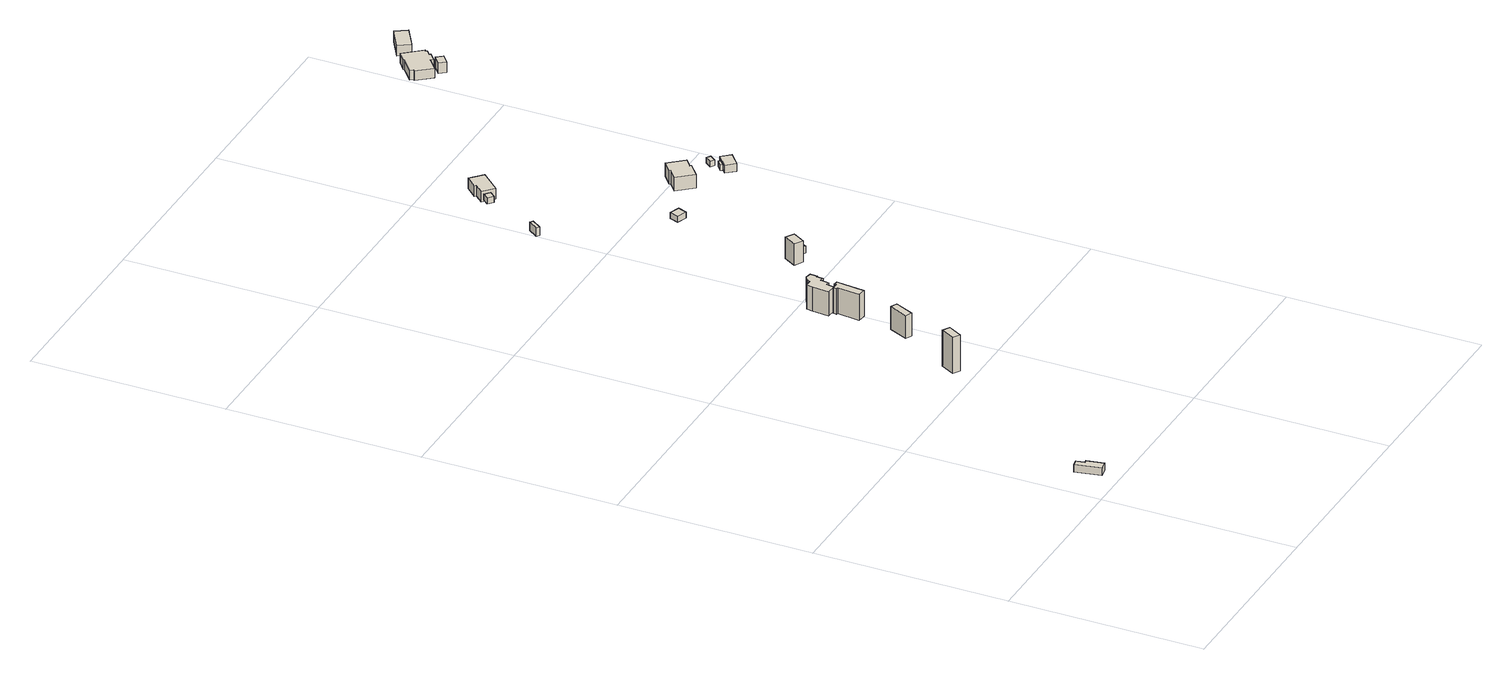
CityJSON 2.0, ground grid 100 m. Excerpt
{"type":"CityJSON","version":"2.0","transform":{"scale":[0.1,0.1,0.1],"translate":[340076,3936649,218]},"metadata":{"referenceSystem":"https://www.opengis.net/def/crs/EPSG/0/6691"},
"CityObjects":{
"building1":{"type":"Building","attributes":{"usage":"411","measuredHeight":8.7,"storeysAboveGround":2,"BuildingIDAttribute.prefecture":"14","BuildingIDAttribute.city":"14151","BuildingDetailAttribute.totalFloorArea":97.34,"BuildingDetailAttribute.buildingFootprintArea":48.67,"BuildingDetailAttribute.buildingStructureType":"601","BuildingDetailAttribute.buildingStructureOrgType":"1","BuildingDetailAttribute.orgUsage":"10","BuildingDetailAttribute.surveyYear":2015,"BuildingLandSlideRiskAttribute.description":"1","BuildingLandSlideRiskAttribute.areaType":"1"},"geometry":[{"type":"Solid","lod":"1","boundaries":[[[[0,1,2,3,4,5]],[[4,6,7,5]],[[3,8,6,4]],[[2,9,8,3]],[[1,10,9,2]],[[0,11,10,1]],[[5,7,11,0]],[[6,8,9,10,11,7]]]]}]},
"building2":{"type":"Building","attributes":{"usage":"413","measuredHeight":20.7,"storeysAboveGround":2,"BuildingIDAttribute.prefecture":"14","BuildingIDAttribute.city":"14151","BuildingDetailAttribute.totalFloorArea":48.98,"BuildingDetailAttribute.buildingFootprintArea":24.49,"BuildingDetailAttribute.buildingStructureType":"601","BuildingDetailAttribute.buildingStructureOrgType":"1","BuildingDetailAttribute.orgUsage":"30","BuildingDetailAttribute.surveyYear":2015,"BuildingLandSlideRiskAttribute.description":"1","BuildingLandSlideRiskAttribute.areaType":"1"},"geometry":[{"type":"Solid","lod":"1","boundaries":[[[[12,13,14,15]],[[14,16,17,15]],[[13,18,16,14]],[[12,19,18,13]],[[15,17,19,12]],[[16,18,19,17]]]]}]},
"building3":{"type":"Building","attributes":{"usage":"411","measuredHeight":15.4,"storeysAboveGround":2,"BuildingIDAttribute.prefecture":"14","BuildingIDAttribute.city":"14151","BuildingDetailAttribute.totalFloorArea":67.29,"BuildingDetailAttribute.buildingFootprintArea":33.64,"BuildingDetailAttribute.buildingStructureType":"601","BuildingDetailAttribute.buildingStructureOrgType":"1","BuildingDetailAttribute.orgUsage":"10","BuildingDetailAttribute.surveyYear":2015},"geometry":[{"type":"Solid","lod":"1","boundaries":[[[[20,21,22,23]],[[22,24,25,23]],[[21,26,24,22]],[[20,27,26,21]],[[23,25,27,20]],[[24,26,27,25]]]]}]},
"building4":{"type":"Building","attributes":{"usage":"431","measuredHeight":14.8,"storeysAboveGround":2,"BuildingIDAttribute.prefecture":"14","BuildingIDAttribute.city":"14151","BuildingDetailAttribute.totalFloorArea":105.81,"BuildingDetailAttribute.buildingFootprintArea":52.9,"BuildingDetailAttribute.buildingStructureType":"610","BuildingDetailAttribute.buildingStructureOrgType":"2","BuildingDetailAttribute.orgUsage":"143","BuildingDetailAttribute.surveyYear":2015},"geometry":[{"type":"Solid","lod":"1","boundaries":[[[[28,29,30,31,32,33,34,35]],[[34,36,37,35]],[[33,38,36,34]],[[32,39,38,33]],[[31,40,39,32]],[[30,41,40,31]],[[29,42,41,30]],[[28,43,42,29]],[[35,37,43,28]],[[36,38,39,40,41,42,43,37]]]]}]},
"building5":{"type":"Building","attributes":{"measuredHeight":7.1,"BuildingIDAttribute.prefecture":"14","BuildingIDAttribute.city":"14151","BuildingDetailAttribute.surveyYear":2015},"geometry":[{"type":"Solid","lod":"1","boundaries":[[[[44,45,46,47]],[[46,48,49,47]],[[45,50,48,46]],[[44,51,50,45]],[[47,49,51,44]],[[48,50,51,49]]]]}]},
"building6":{"type":"Building","attributes":{"usage":"413","measuredHeight":14.1,"storeysAboveGround":2,"BuildingIDAttribute.prefecture":"14","BuildingIDAttribute.city":"14151","BuildingDetailAttribute.totalFloorArea":170.32,"BuildingDetailAttribute.buildingFootprintArea":85.16,"BuildingDetailAttribute.buildingStructureType":"601","BuildingDetailAttribute.buildingStructureOrgType":"1","BuildingDetailAttribute.orgUsage":"30","BuildingDetailAttribute.surveyYear":2015,"BuildingLandSlideRiskAttribute.description":"1","BuildingLandSlideRiskAttribute.areaType":"1"},"geometry":[{"type":"Solid","lod":"1","boundaries":[[[[52,53,54,55,56,57,58,59,60,61,62,63,64,65]],[[64,66,67,65]],[[63,68,66,64]],[[62,69,68,63]],[[61,70,69,62]],[[60,71,70,61]],[[59,72,71,60]],[[58,73,72,59]],[[57,74,73,58]],[[56,75,74,57]],[[55,76,75,56]],[[54,77,76,55]],[[53,78,77,54]],[[52,79,78,53]],[[65,67,79,52]],[[66,68,69,70,71,72,73,74,75,76,77,78,79,67]]]]}]},
"building7":{"type":"Building","attributes":{"usage":"403","measuredHeight":4.2,"storeysAboveGround":1,"BuildingIDAttribute.prefecture":"14","BuildingIDAttribute.city":"14151","BuildingDetailAttribute.totalFloorArea":11.03,"BuildingDetailAttribute.buildingFootprintArea":11.03,"BuildingDetailAttribute.buildingStructureType":"601","BuildingDetailAttribute.buildingStructureOrgType":"1","BuildingDetailAttribute.orgUsage":"80","BuildingDetailAttribute.surveyYear":2015,"BuildingLandSlideRiskAttribute.description":"1","BuildingLandSlideRiskAttribute.areaType":"1"},"geometry":[{"type":"Solid","lod":"1","boundaries":[[[[80,81,82,83]],[[82,84,85,83]],[[81,86,84,82]],[[80,87,86,81]],[[83,85,87,80]],[[84,86,87,85]]]]}]},
"building8":{"type":"Building","attributes":{"usage":"403","measuredHeight":6.1,"storeysAboveGround":1,"BuildingIDAttribute.prefecture":"14","BuildingIDAttribute.city":"14151","BuildingDetailAttribute.totalFloorArea":85.51,"BuildingDetailAttribute.buildingFootprintArea":85.51,"BuildingDetailAttribute.buildingStructureType":"601","BuildingDetailAttribute.buildingStructureOrgType":"1","BuildingDetailAttribute.orgUsage":"80","BuildingDetailAttribute.surveyYear":2015,"BuildingLandSlideRiskAttribute.description":"1","BuildingLandSlideRiskAttribute.areaType":"1"},"geometry":[{"type":"Solid","lod":"1","boundaries":[[[[88,89,90,91,92,93]],[[92,94,95,93]],[[91,96,94,92]],[[90,97,96,91]],[[89,98,97,90]],[[88,99,98,89]],[[93,95,99,88]],[[94,96,97,98,99,95]]]]}]},
"building9":{"type":"Building","attributes":{"measuredHeight":3.6,"BuildingIDAttribute.prefecture":"14","BuildingIDAttribute.city":"14151","BuildingDetailAttribute.surveyYear":2015,"BuildingLandSlideRiskAttribute.description":"1","BuildingLandSlideRiskAttribute.areaType":"1"},"geometry":[{"type":"Solid","lod":"1","boundaries":[[[[100,101,102,103]],[[102,104,105,103]],[[101,106,104,102]],[[100,107,106,101]],[[103,105,107,100]],[[104,106,107,105]]]]}]},
"building10":{"type":"Building","attributes":{"usage":"411","measuredHeight":12.1,"storeysAboveGround":3,"BuildingIDAttribute.prefecture":"14","BuildingIDAttribute.city":"14151","BuildingDetailAttribute.totalFloorArea":112.82,"BuildingDetailAttribute.buildingFootprintArea":37.61,"BuildingDetailAttribute.buildingStructureType":"601","BuildingDetailAttribute.buildingStructureOrgType":"1","BuildingDetailAttribute.orgUsage":"10","BuildingDetailAttribute.surveyYear":2015,"BuildingLandSlideRiskAttribute.description":"1","BuildingLandSlideRiskAttribute.areaType":"1"},"geometry":[{"type":"Solid","lod":"1","boundaries":[[[[108,109,110,111]],[[110,112,113,111]],[[109,114,112,110]],[[108,115,114,109]],[[111,113,115,108]],[[112,114,115,113]]]]}]},
"building11":{"type":"Building","attributes":{"measuredHeight":6.2,"BuildingIDAttribute.prefecture":"14","BuildingIDAttribute.city":"14151","BuildingDetailAttribute.surveyYear":2015,"BuildingLandSlideRiskAttribute.description":"1","BuildingLandSlideRiskAttribute.areaType":"1"},"geometry":[{"type":"Solid","lod":"1","boundaries":[[[[116,117,118,119]],[[118,120,121,119]],[[117,122,120,118]],[[116,123,122,117]],[[119,121,123,116]],[[120,122,123,121]]]]}]},
"building12":{"type":"Building","attributes":{"usage":"415","measuredHeight":8.3,"storeysAboveGround":2,"BuildingIDAttribute.prefecture":"14","BuildingIDAttribute.city":"14151","BuildingDetailAttribute.totalFloorArea":199.2,"BuildingDetailAttribute.buildingFootprintArea":99.6,"BuildingDetailAttribute.buildingStructureType":"601","BuildingDetailAttribute.buildingStructureOrgType":"1","BuildingDetailAttribute.orgUsage":"50","BuildingDetailAttribute.surveyYear":2015,"BuildingLandSlideRiskAttribute.description":"1","BuildingLandSlideRiskAttribute.areaType":"1"},"geometry":[{"type":"Solid","lod":"1","boundaries":[[[[124,125,126,127,128,129,130,131]],[[130,132,133,131]],[[129,134,132,130]],[[128,135,134,129]],[[127,136,135,128]],[[126,137,136,127]],[[125,138,137,126]],[[124,139,138,125]],[[131,133,139,124]],[[132,134,135,136,137,138,139,133]]]]}]},
"building13":{"type":"Building","attributes":{"BuildingIDAttribute.prefecture":"14","BuildingIDAttribute.city":"14151","BuildingDetailAttribute.surveyYear":2015},"geometry":[{"type":"Solid","lod":"1","boundaries":[[[[140,141,142,143]],[[142,144,145,143]],[[141,146,144,142]],[[140,147,146,141]],[[143,145,147,140]],[[144,146,147,145]]]]}]},
"building14":{"type":"Building","attributes":{"usage":"411","measuredHeight":5.4,"storeysAboveGround":2,"BuildingIDAttribute.prefecture":"14","BuildingIDAttribute.city":"14151","BuildingDetailAttribute.totalFloorArea":83.1,"BuildingDetailAttribute.buildingFootprintArea":41.55,"BuildingDetailAttribute.buildingStructureType":"601","BuildingDetailAttribute.buildingStructureOrgType":"1","BuildingDetailAttribute.orgUsage":"10","BuildingDetailAttribute.surveyYear":2015},"geometry":[{"type":"Solid","lod":"1","boundaries":[[[[148,149,150,151]],[[150,152,153,151]],[[149,154,152,150]],[[148,155,154,149]],[[151,153,155,148]],[[152,154,155,153]]]]}]},
"building15":{"type":"Building","attributes":{"BuildingIDAttribute.prefecture":"14","BuildingIDAttribute.city":"14151","BuildingDetailAttribute.surveyYear":2015},"geometry":[{"type":"Solid","lod":"1","boundaries":[[[[156,157,158,159]],[[158,160,161,159]],[[157,162,160,158]],[[156,163,162,157]],[[159,161,163,156]],[[160,162,163,161]]]]}]},
"building16":{"type":"Building","attributes":{"usage":"411","measuredHeight":6.6,"storeysAboveGround":1,"BuildingIDAttribute.prefecture":"14","BuildingIDAttribute.city":"14151","BuildingDetailAttribute.totalFloorArea":167,"BuildingDetailAttribute.buildingFootprintArea":167,"BuildingDetailAttribute.buildingStructureType":"601","BuildingDetailAttribute.buildingStructureOrgType":"1","BuildingDetailAttribute.orgUsage":"10","BuildingDetailAttribute.surveyYear":2015,"BuildingLandSlideRiskAttribute.description":"1","BuildingLandSlideRiskAttribute.areaType":"1"},"geometry":[{"type":"Solid","lod":"1","boundaries":[[[[164,165,166,167,168,169,170,171,172,173,174,175,176,177]],[[176,178,179,177]],[[175,180,178,176]],[[174,181,180,175]],[[173,182,181,174]],[[172,183,182,173]],[[171,184,183,172]],[[170,185,184,171]],[[169,186,185,170]],[[168,187,186,169]],[[167,188,187,168]],[[166,189,188,167]],[[165,190,189,166]],[[164,191,190,165]],[[177,179,191,164]],[[178,180,181,182,183,184,185,186,187,188,189,190,191,179]]]]}]},
"building17":{"type":"Building","attributes":{"usage":"411","measuredHeight":6.1,"storeysAboveGround":1,"BuildingIDAttribute.prefecture":"14","BuildingIDAttribute.city":"14151","BuildingDetailAttribute.totalFloorArea":18.51,"BuildingDetailAttribute.buildingFootprintArea":18.51,"BuildingDetailAttribute.buildingStructureType":"601","BuildingDetailAttribute.buildingStructureOrgType":"1","BuildingDetailAttribute.orgUsage":"10","BuildingDetailAttribute.surveyYear":2015},"geometry":[{"type":"Solid","lod":"1","boundaries":[[[[192,193,194,195]],[[194,196,197,195]],[[193,198,196,194]],[[192,199,198,193]],[[195,197,199,192]],[[196,198,199,197]]]]}]},
"building18":{"type":"Building","attributes":{"usage":"451","measuredHeight":6.7,"storeysAboveGround":2,"BuildingIDAttribute.prefecture":"14","BuildingIDAttribute.city":"14151","BuildingDetailAttribute.totalFloorArea":126.31,"BuildingDetailAttribute.buildingFootprintArea":63.16,"BuildingDetailAttribute.buildingStructureType":"601","BuildingDetailAttribute.buildingStructureOrgType":"1","BuildingDetailAttribute.orgUsage":"200","BuildingDetailAttribute.surveyYear":2015,"BuildingLandSlideRiskAttribute.description":"1","BuildingLandSlideRiskAttribute.areaType":"1"},"geometry":[{"type":"Solid","lod":"1","boundaries":[[[[200,201,202,203]],[[202,204,205,203]],[[201,206,204,202]],[[200,207,206,201]],[[203,205,207,200]],[[204,206,207,205]]]]}]}
},
"vertices":[
[62,107,115],[80,19,115],[34,9,115],[7,141,115],[40,148,115],[49,104,115],[40,148,155],[49,104,155],[7,141,155],[34,9,155],[80,19,155],[62,107,155],
[609,1007,107],[572,1028,107],[612,1100,107],[649,1079,107],[612,1100,302],[649,1079,302],[572,1028,302],[609,1007,302],
[864,1375,61],[831,1391,61],[876,1489,61],[910,1474,61],[876,1489,184],[910,1474,184],[831,1391,184],[864,1375,184],
[952,1813,40],[975,1811,40],[959,1665,40],[916,1670,40],[928,1784,40],[920,1785,40],[923,1806,40],[951,1803,40],[923,1806,179],[951,1803,179],[920,1785,179],[928,1784,179],[916,1670,179],[959,1665,179],[975,1811,179],[952,1813,179],
[580,3195,315],[595,3184,315],[560,3134,315],[545,3144,315],[560,3134,360],[545,3144,360],[595,3184,360],[580,3195,360],
[1004,1929,30],[1000,1894,30],[984,1897,30],[979,1854,30],[962,1856,30],[956,1816,30],[905,1821,30],[914,1908,30],[917,1939,30],[953,1939,30],[957,1952,30],[983,1971,30],[1012,1965,30],[1009,1929,30],[1012,1965,161],[1009,1929,161],[983,1971,161],[957,1952,161],[953,1939,161],[917,1939,161],[914,1908,161],[905,1821,161],[956,1816,161],[962,1856,161],[979,1854,161],[984,1897,161],[1000,1894,161],[1004,1929,161],
[696,3468,323],[722,3497,323],[749,3474,323],[723,3445,323],[749,3474,355],[723,3445,355],[722,3497,355],[696,3468,355],
[723,3511,308],[763,3554,308],[755,3561,308],[806,3617,308],[868,3560,308],[778,3461,308],[868,3560,364],[778,3461,364],[806,3617,364],[755,3561,364],[763,3554,364],[723,3511,364],
[1096,2683,209],[1113,2729,209],[1164,2710,209],[1147,2664,209],[1164,2710,241],[1147,2664,241],[1113,2729,241],[1096,2683,241],
[1323,2240,4],[1366,2214,4],[1328,2151,4],[1285,2177,4],[1328,2151,120],[1285,2177,120],[1366,2214,120],[1323,2240,120],
[1370,2209,25],[1395,2195,25],[1377,2162,25],[1351,2176,25],[1377,2162,61],[1351,2176,61],[1395,2195,61],[1370,2209,61],
[1652,2876,89],[1587,2821,89],[1520,2901,89],[1571,2944,89],[1567,2948,89],[1620,2994,89],[1686,2916,89],[1646,2882,89],[1686,2916,162],[1646,2882,162],[1620,2994,162],[1567,2948,162],[1571,2944,162],[1520,2901,162],[1587,2821,162],[1652,2876,162],
[1846,2808,47],[1839,2816,47],[1868,2841,47],[1875,2832,47],[1868,2841,77],[1875,2832,77],[1839,2816,77],[1846,2808,77],
[1837,2794,41],[1901,2848,41],[1939,2804,41],[1875,2749,41],[1939,2804,82],[1875,2749,82],[1901,2848,82],[1837,2794,82],
[1876,2906,45],[1895,2891,45],[1870,2860,45],[1851,2875,45],[1870,2860,75],[1851,2875,75],[1895,2891,75],[1876,2906,75],
[1865,4328,237],[1839,4306,237],[1845,4300,237],[1806,4267,237],[1797,4279,237],[1738,4230,237],[1675,4305,237],[1682,4310,237],[1670,4325,237],[1745,4388,237],[1742,4391,237],[1791,4431,237],[1868,4340,237],[1860,4334,237],[1868,4340,288],[1860,4334,288],[1791,4431,288],[1742,4391,288],[1745,4388,288],[1670,4325,288],[1682,4310,288],[1675,4305,288],[1738,4230,288],[1797,4279,288],[1806,4267,288],[1845,4300,288],[1839,4306,288],[1865,4328,288],
[1804,4242,221],[1847,4278,221],[1873,4246,221],[1830,4210,221],[1873,4246,277],[1830,4210,277],[1847,4278,277],[1804,4242,277],
[1839,4470,236],[1950,4539,236],[1987,4481,236],[1876,4411,236],[1987,4481,293],[1876,4411,293],[1950,4539,293],[1839,4470,293]
]}
